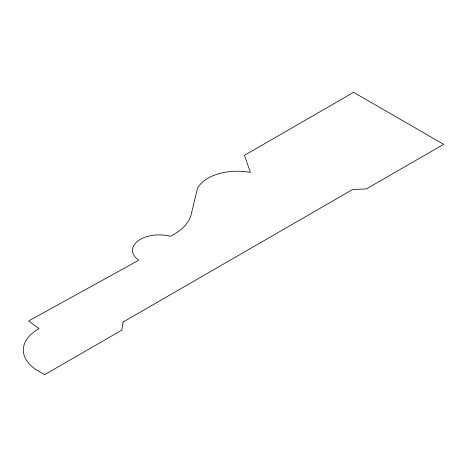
<?xml version="1.0" encoding="UTF-8"?>
<svg xmlns="http://www.w3.org/2000/svg" width="467" height="467" viewBox="0 0 467 467"><rect width="100%" height="100%" fill="white"/><g stroke="black" fill="none" stroke-linecap="round" stroke-linejoin="round"><path stroke-width="0.7" d="M123.072 322.043L121.869 330.105L44.686 374.662L36.537 369.963A51.604 29.795 0 0 1 39.035 328.64L28.674 320.952L138.781 260.23A26.712 15.423 0 0 1 137.969 240.943A26.712 15.423 0 0 1 170.385 236.284A60.488 34.926 0 0 0 191.523 213.005L197.564 188.119A41.656 24.05 0 0 1 250.388 172.434L244.475 155.336L353.601 92.338L443.65 144.326L366.467 188.89L352.632 189.509L123.072 322.043"/></g></svg>
